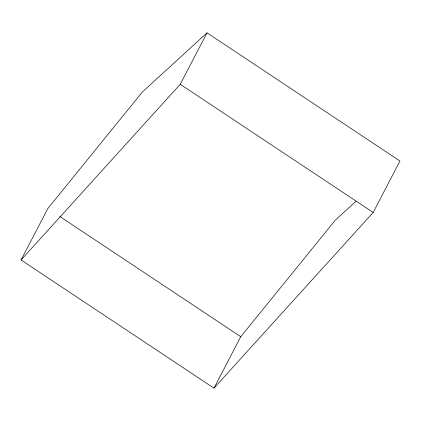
<?xml version="1.0" encoding="UTF-8"?>
<svg xmlns="http://www.w3.org/2000/svg" width="421" height="421" viewBox="0 0 421 421"><rect width="100%" height="100%" fill="white"/><g stroke="black" fill="none" stroke-linecap="round" stroke-linejoin="round"><path stroke-width="0.63" d="M21.05 259.978L47.831 208.532L142.356 92.01L207.027 32.838L399.95 161.022L373.169 212.468L213.973 388.162L21.05 259.978L180.246 84.289L207.027 32.838M213.973 388.162L240.754 336.711L335.279 220.194L356.029 201.206M180.246 84.289L373.169 212.468M59.803 216.483L240.754 336.711"/></g></svg>
